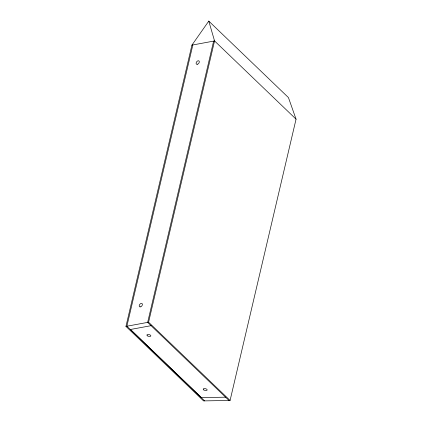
<?xml version="1.0" encoding="UTF-8"?>
<svg xmlns="http://www.w3.org/2000/svg" width="422" height="422" viewBox="0 0 422 422"><rect width="100%" height="100%" fill="white"/><g stroke="black" fill="none" stroke-linecap="round" stroke-linejoin="round"><path stroke-width="0.63" d="M125.946 326.401L191.92 45.122L208.779 21.1L288.442 97.577L296.054 119.173L230.08 400.452L203.552 400.9L125.946 326.401L148.581 322.213L230.08 400.452M192.849 44.954L126.874 326.227L204.638 400.884M213.627 41.108L147.653 322.387L228.993 400.473M148.581 322.213L214.555 40.939L208.779 21.1M191.92 45.122L214.555 40.939L296.054 119.173M130.298 329.513L151.076 325.673M201.215 397.598L225.57 397.186M130.477 329.482L201.426 397.593M197.712 64.176A2.015 1.287 -52.4 0 0 199.094 61.106A2.015 1.287 -52.4 0 0 196.325 62.372A2.015 1.287 -52.4 0 0 197.712 64.176M140.8 306.778A2.015 1.287 -52.4 0 0 142.182 303.713A2.015 1.287 -52.4 0 0 139.413 304.979A2.015 1.287 -52.4 0 0 140.8 306.778M203.8 389.923A2.015 0.902 13.2 0 0 207.102 390.118A2.015 0.902 13.2 0 0 204.681 388.546A2.015 0.902 13.2 0 0 203.8 389.923M147.515 335.875A2.015 0.902 13.2 0 0 150.791 336.023A2.015 0.902 13.2 0 0 148.291 334.467A2.015 0.902 13.2 0 0 147.515 335.875"/></g></svg>
